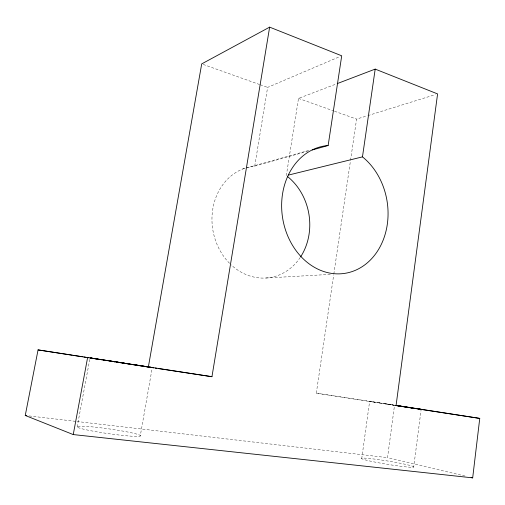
<?xml version="1.0" encoding="UTF-8"?>
<svg xmlns="http://www.w3.org/2000/svg" width="505" height="505" viewBox="0 0 505 505"><rect width="100%" height="100%" fill="white"/><g stroke="black" fill="none" stroke-linecap="round" stroke-linejoin="round"><path stroke-width="0.38" stroke-dasharray="2.52 1.89" d="M413.709 467.1A26.475 1.66 9.3 0 0 376.711 459.373A26.475 1.66 9.3 0 0 372.646 461.614A26.475 1.66 9.3 0 0 413.709 467.1L421.05 410.142M465.01 476.038L387.531 457.65L394.512 405.338L316.313 393.174L333.704 274.827M361.731 458.647L369.622 401.393L374.71 402.163M333.818 274.045L350.413 161.145M350.527 160.369L356.587 119.104L367.091 115.834M286.322 175.607L298.505 98.399L336.481 83.893M229.548 263.301A56.282 48.676 80.3 0 1 213.924 203.673A56.282 48.676 80.3 0 1 254.735 166.101L267.612 87.39L340.275 56.408M140.257 436.023A32.03 2.392 8.1 0 0 96.872 427.35A32.03 2.392 8.1 0 0 89.391 430.449A32.03 2.392 8.1 0 0 140.257 436.023L152.138 368.29M77.177 426.952L90.035 357.875M367.842 115.601L435.335 94.612M242.64 169.023L308.953 150.357M254.735 166.101L307.709 151.241M266.129 278.002L330.977 274.341M29.164 415.937L76.11 421.397M76.893 421.492L387.531 457.65M316.313 393.174L394.538 405.136M385.107 403.817L391.425 404.795M392.297 404.871L394.62 405.231M379.564 402.908L394.342 405.25M379.438 402.94L369.622 401.393M203.193 64.425L259.469 84.486M260.208 84.745L267.612 87.39M298.505 98.399L333.799 110.98M334.531 111.239L356.587 119.104M300.248 257.43A56.282 48.676 80.3 0 1 231.195 264.898"/><path stroke-width="0.76" d="M375.19 69.103L362.47 156.866A64.507 52.899 81 0 1 370.165 260.226A64.507 52.899 81 0 1 286.392 232.521A64.507 52.899 81 0 1 328.143 145.509L341.715 55.796L269.638 27.137L211.955 376.705L38.058 349.896L25.25 415.476L73.238 434.571L472.68 477.863L479.75 418.399L396.084 405.376L437.589 93.911L375.19 69.103L337.214 83.609M148.344 367.047L201.71 63.895L269.638 27.137M73.238 434.571L87.649 357.351M312.254 149.966L328.143 145.509M288.607 175.039L362.47 156.866M25.25 415.476L26.815 415.659M150.099 367.211L152.27 367.52L132.935 364.49M418.752 409.006L421.151 409.359L416.53 408.627M153.772 367.874L126.181 363.531M155.325 368.107L156.878 368.341M158.431 368.581L211.955 376.705M395.289 405.458L406.91 407.238M408.463 407.478L479.75 418.399M115.582 361.795L90.035 357.875L92.484 358.272M116.314 361.908L124.76 363.215M119.729 362.527L124.748 363.303M395.39 405.351L411.827 407.895M395.806 405.477L415.142 408.457M110.582 361.107L115.209 361.826M116.756 362.066L118.296 362.306M38.058 349.896L72.234 355.211M73.787 355.451L82.328 356.776M83.88 357.022L85.433 357.262M86.986 357.502L88.539 357.748M90.092 357.988L92.421 358.348M93.98 358.594L95.533 358.834M97.086 359.074L102.035 359.775M103.298 360.04L108.468 360.778M109.509 361.006L114.944 361.851M116.504 362.098L118.056 362.337M119.609 362.577L121.162 362.817M122.715 363.063L124.268 363.303M125.821 363.543L131.256 364.389M132.809 364.629L134.362 364.875M135.914 365.115L137.467 365.355M139.026 365.601L140.579 365.841M142.132 366.081L143.685 366.321M145.238 366.567L147.567 366.927M93.873 358.493L97.566 359.074M471.146 477.496L472.68 477.863M287.528 176.542A56.282 48.676 80.3 0 1 300.671 256.793"/></g></svg>
